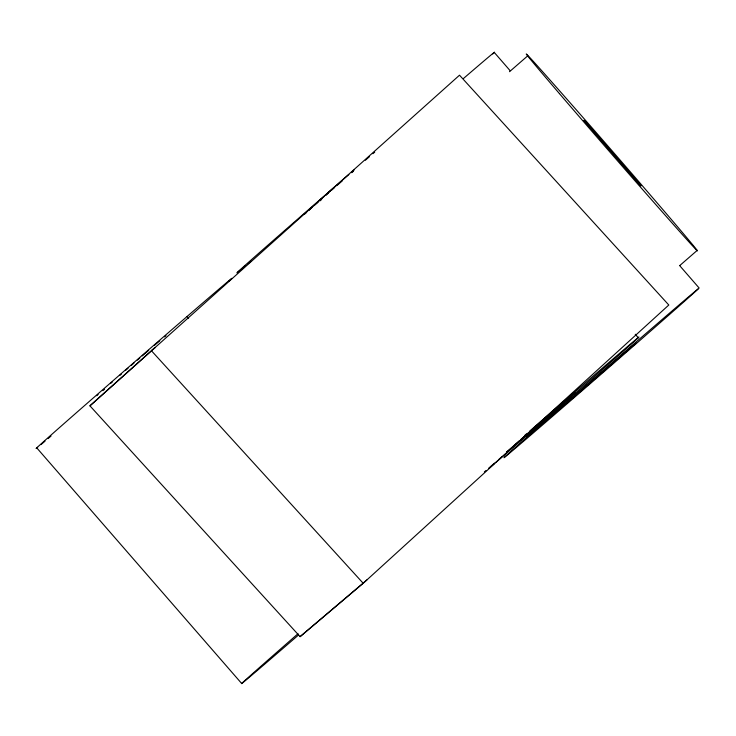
<?xml version="1.0" encoding="UTF-8"?>
<svg xmlns="http://www.w3.org/2000/svg" width="736" height="736" viewBox="0 0 736 736"><rect width="100%" height="100%" fill="white"/><g stroke="black" fill="none" stroke-linecap="round" stroke-linejoin="round"><path stroke-width="1.1" d="M363.087 583.151L151.469 350.787L155.204 347.392L89.939 405.84L300.104 636.649L363.188 583.308L668.812 305.017L459.512 75.192L89.939 405.84M151.487 350.778L152.012 350.272M300.104 636.649L366.924 579.904M506.543 452.125L519.368 440.744M304.548 214.176L306.231 212.658M308.752 210.376L312.11 207.331M313.794 205.804L317.998 202.004M319.682 200.477L323.886 196.678M325.57 195.15L335.662 186.015M96.729 395.738L98.109 394.496M164.616 336.904L166.005 335.662M303.83 214.526L306.756 211.94M308.991 209.962L311.337 207.892M110.648 383.438L112.304 381.984M314.474 205.142L317.906 202.133M319.617 200.634L322.193 198.38M521.088 439.245L575.046 392.628L513.774 446.08M325.662 195.362L328.256 193.099M119.747 375.47L121.412 374.026M125.552 370.41L128.046 368.239M331.669 190.118L334.126 187.984M337.401 185.141L342.231 180.936M131.44 365.286L133.998 363.069M509.514 71.696L527.703 55.881M679.926 265.42L697.25 250.35M529.902 430.919L552.046 411.654A130.024 0.718 -41 0 1 638.894 337.051A130.024 0.718 -41 0 1 555.146 410.826L529.543 433.099A130.024 0.718 -41 0 1 495.724 462.41M484.343 471.951L486.073 470.451M488.667 468.197L494.721 462.944M499.045 459.2L501.639 456.946M137.393 360.116L139.831 358.009M142.269 355.893L148.709 350.318M351.725 172.712L353.298 171.35M320.068 200.827L321.641 199.474M154.247 345.534L159.813 340.75M102.911 390.65L104.503 389.28M511.465 448.049L506.681 452.088M601.754 372.72L527.206 436.788L525.66 435.086M544.806 418.554L546.029 418.766M494.307 52.477L510.122 70.674M679.613 265.567L699.2 288.089M635.242 334.264L638.259 337.732M187.1 316.443L188.609 318.173M36.8 447.911L241.693 683.523M463.542 78.43A130.024 0.718 -41 0 1 492.715 53.949M493.966 463.928A130.024 0.718 -41 0 1 490.516 466.909M524.704 435.436A130.024 0.718 -41 0 1 526.433 433.927M37.646 447.35A130.024 0.718 -41 0 1 142.848 354.789A130.024 0.718 -41 0 1 228.574 281.465M51.032 436.062A130.024 0.718 -41 0 1 48.061 438.592M45.034 441.177A130.024 0.718 -41 0 1 40.958 444.608M250.902 261.151A130.024 0.718 -41 0 1 247.876 263.736M245.861 265.438A130.024 0.718 -41 0 1 321.54 198.315L347.153 176.042A130.024 0.718 -41 0 1 348.892 174.533M351.504 172.261A130.024 0.718 -41 0 1 354.126 169.988M365.341 160.264A130.024 0.718 -41 0 1 369.527 156.639M372.894 153.714A130.024 0.718 -41 0 1 374.707 152.15M298.328 635.168A130.024 0.718 -41 0 1 241.629 683.624A130.024 0.718 -41 0 1 298.034 633.705M569.71 400.458L567.511 402.454L635.996 342.976L569.71 400.458M562.92 405.61L540.923 424.865A130.024 0.718 -41 0 0 543.14 424.442A130.024 0.718 -41 0 0 692.926 293.784A130.024 0.718 -41 0 0 613.18 361.845L562.92 405.61M584.908 121.265L583.933 120.308L641.01 185.923L584.908 121.265M559.424 93.601A130.024 1.224 49 0 0 696.882 250.424A130.024 1.224 49 0 0 581.109 115.322A130.024 1.224 49 0 0 559.424 93.601"/></g></svg>
